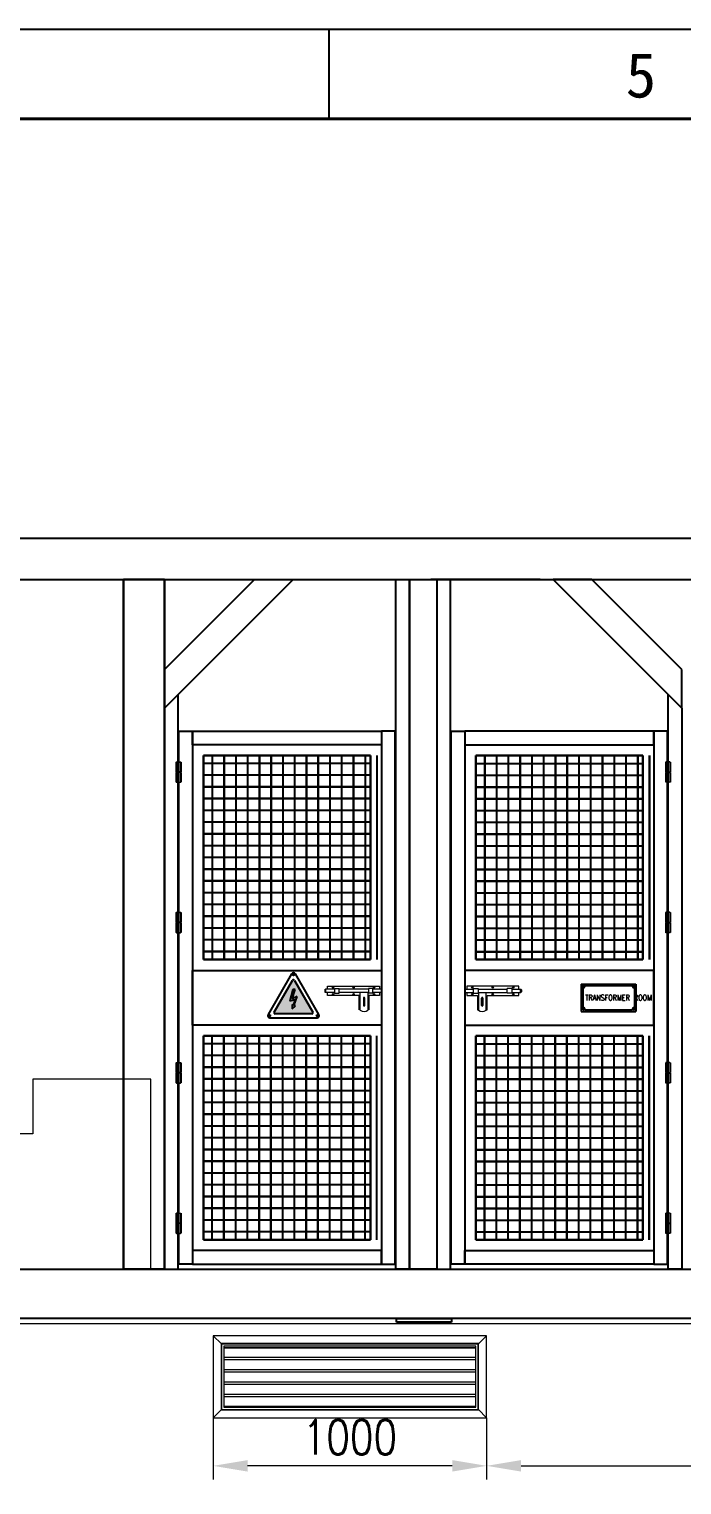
# Model space of a CAD drawing. Header units: millimetres. Extents: x 0 to 87554, y -20854 to 20404.
# Drawn here: x 68069 to 70456, y 14182 to 19505 of the extents above; entities that cross this region are included whole.
import ezdxf
from ezdxf.enums import TextEntityAlignment as Align

# ---------------------------------------------------------------- set-up
doc = ezdxf.new("R2010")
doc.units = ezdxf.units.MM
doc.linetypes.add('G', pattern=[2, 1.25, -0.25, 0.25, -0.25])
doc.layers.get('0').update_dxf_attribs({"lineweight": 15})
doc.layers.get('Defpoints').update_dxf_attribs({"lineweight": 15})
for name, color, linetype in [('01', 7, 'Continuous'), ('02___PRT_ALL_AXES', 7, 'Continuous'), ('03C', 3, 'Continuous'), ('05', 4, 'G'), ('08', 1, 'Continuous'), ('FORM', 7, 'Continuous')]:
    doc.layers.add(name, color=color, linetype=linetype)
doc.layers.add('AM_0', color=7, linetype='Continuous', lineweight=30)
doc.layers.add('THICK', color=7, linetype='Continuous', lineweight=0)
doc.styles.add('FSDBHZ', font='TXT.SHX', dxfattribs={"width": 0.707, "bigfont": 'HZFS.SHX'})
doc.styles.add('KEHUA', font='STFANGSO.TTF')
doc.styles.add('TH_GBDIM', font='romans.shx', dxfattribs={"width": 0.8, "bigfont": 'gbcbig.shx'})
doc.dimstyles.new('1TH_GBDIM', dxfattribs={"dimscale": 42, "dimtxt": 3, "dimasz": 3, "dimexe": 1.2, "dimexo": 0, "dimgap": 1, "dimtad": 1, "dimdec": 1, "dimlfac": -1.5, "dimdsep": 46, "dimtxsty": 'TH_GBDIM', "dimcen": 2.5, "dimclrd": 130, "dimclre": 130, "dimclrt": 3, "dimadec": 0, "dimazin": 2, "dimtfac": 0.714286, "dimtdec": 1, "dimtmove": 0, "dimatfit": 3, "dimfxl": 1, "dimtolj": 1, "dimtzin": 0, "dimlwd": -1, "dimlwe": -1, "dimarcsym": 0})

# ---------------------------------------------------------------- blocks, each defined once
blk = doc.blocks.new('KH01-M017S')
at = {"layer": 'FORM', "color": 4}
blk.add_line((140, 297), (140, 292), dxfattribs=at)
at = {"layer": 'FORM', "color": 6}
blk.add_lwpolyline([(0, 297), (420, 297), (420, 0), (0, 0)], close=True, dxfattribs=at)
at = {"layer": 'FORM', "color": 8, "lineweight": 40}
blk.add_lwpolyline([(5, 5), (415, 5), (415, 292), (5, 292)], close=True, dxfattribs=at)
at = {"layer": 'FORM', "color": 4, "style": 'KEHUA'}
blk.add_text('5', height=2.5, dxfattribs=at).set_placement((156.528, 293.192))
at = {"layer": 'FORM', "color": 8, "style": 'KEHUA'}
blk.add_attdef('公司名称', text='', height=2.5, dxfattribs=at).set_placement((284.941, 43.944), align=Align.MIDDLE_LEFT)
at = {"layer": 'FORM', "color": 4, "style": 'KEHUA'}
for tag, p in [('设计者', (369.071, 43.93)), ('工程名称', (299.91, 37.585)), ('审核者', (369.071, 37.93)), ('标准化', (369.071, 31.93)), ('批准者', (369.071, 25.93))]:
    blk.add_attdef(tag, text='', height=2.5, dxfattribs=at).set_placement(p, align=Align.MIDDLE_LEFT)
for tag, p in [('图纸名称', (299.91, 30.82)), ('产品型号', (299.91, 24.82)), ('版本', (299.91, 18.638)), ('页码', (299.91, 12.638))]:
    blk.add_attdef(tag, p, '', height=2.5, dxfattribs=at)
blk = doc.blocks.new('gfghgfhd')
at = {"color": 7, "lineweight": 0}
for p, q in [((313616.1, -63481.6), (313586.1, -63451.8)), ((314556.1, -63481.6), (314586.1, -63451.8)), ((313616.1, -63721.8), (313586.1, -63751.8)), ((314556.1, -63721.8), (314586.1, -63751.8))]:
    blk.add_line(p, q, dxfattribs=at)
for p, q in [((314547.1, -63495.2), (313625.1, -63495.2)), ((314547.1, -63495.6), (313625.1, -63495.6)), ((313625.1, -63531.2), (314547.1, -63531.2)), ((313625.1, -63540.2), (314547.1, -63540.2)), ((313625.1, -63540.6), (314547.1, -63540.6)), ((313625.1, -63576.2), (314547.1, -63576.2)), ((313625.1, -63585.2), (314547.1, -63585.2)), ((313625.1, -63585.6), (314547.1, -63585.6)), ((313625.1, -63621.2), (314547.1, -63621.2)), ((313625.1, -63630.2), (314547.1, -63630.2)), ((313625.1, -63630.6), (314547.1, -63630.6)), ((313625.1, -63666.2), (314547.1, -63666.2)), ((313625.1, -63675.2), (314547.1, -63675.2)), ((313625.1, -63675.6), (314547.1, -63675.6)), ((313625.1, -63711.2), (314547.1, -63711.2))]:
    blk.add_line(p, q)
for points in [[(313586.1, -63451.8), (314586.1, -63451.8), (314586.1, -63751.8), (313586.1, -63751.8)], [(313615.3, -63480.8), (314556.9, -63480.8), (314556.9, -63722.6), (313615.3, -63722.6)], [(313616.1, -63481.6), (314556.1, -63481.6), (314556.1, -63721.8), (313616.1, -63721.8)], [(313616.7, -63482.2), (314555.5, -63482.2), (314555.5, -63721.2), (313616.7, -63721.2)], [(313625.1, -63490.6), (314547.1, -63490.6), (314547.1, -63712.8), (313625.1, -63712.8)]]:
    blk.add_lwpolyline(points, close=True, dxfattribs=at)
blk = doc.blocks.new('*D226')
at = {"color": 130}
for p, q in [((69742.2, 14427.5), (69742.2, 14201.2)), ((72146.2, 14432.2), (72146.2, 14201.2)), ((69868.2, 14251.6), (72020.2, 14251.6))]:
    blk.add_line(p, q, dxfattribs=at)
at = {"color": 130, "lineweight": -3}
for points in [[(69868.2, 14272.6), (69868.2, 14230.6), (69742.2, 14251.6)], [(72020.2, 14272.6), (72020.2, 14230.6), (72146.2, 14251.6)]]:
    blk.add_solid(points, dxfattribs=at)
at = {"layer": 'Defpoints', "color": 0, "lineweight": -3}
for p in [(69742.2, 14427.5), (72146.2, 14432.2), (72146.2, 14251.6)]:
    blk.add_point(p, dxfattribs=at)
at = {"color": 3, "insert": (70944.2, 14356.6), "char_height": 126, "attachment_point": 5, "style": 'TH_GBDIM'}
blk.add_mtext('\\A1;2404', dxfattribs=at)
blk = doc.blocks.new('*D227')
at = {"color": 130}
for p, q in [((68742.2, 14427.5), (68742.2, 14201.2)), ((69742.2, 14427.5), (69742.2, 14201.2)), ((69616.2, 14251.6), (68868.2, 14251.6))]:
    blk.add_line(p, q, dxfattribs=at)
at = {"color": 130, "lineweight": -3}
for points in [[(68868.2, 14272.6), (68868.2, 14230.6), (68742.2, 14251.6)], [(69616.2, 14272.6), (69616.2, 14230.6), (69742.2, 14251.6)]]:
    blk.add_solid(points, dxfattribs=at)
at = {"layer": 'Defpoints', "color": 0, "lineweight": -3}
for p in [(68742.2, 14427.5), (69742.2, 14427.5), (68742.2, 14251.6)]:
    blk.add_point(p, dxfattribs=at)
at = {"color": 3, "insert": (69242.2, 14356.6), "char_height": 126, "attachment_point": 5, "style": 'TH_GBDIM'}
blk.add_mtext('\\A1;1000', dxfattribs=at)
blk = doc.blocks.new('gt55')
at = {"linetype": 'ByBlock'}
h = blk.add_hatch(color=87, dxfattribs=at)
h.dxf.hatch_style = 1
edge = h.paths.add_edge_path()
edge.add_arc((428.3, -727.2), 4, 30, 150)
edge.add_line((424.9, -725.2), (357.8, -841.4))
edge.add_arc((361.2, -843.4), 4, 150, 270)
edge.add_line((361.2, -847.4), (495.4, -847.4))
edge.add_arc((495.4, -843.4), 4, 270, 30)
edge.add_line((498.9, -841.4), (431.8, -725.2))
h.paths.add_polyline_path([(434.7, -758.5), (426, -758.5), (414.7, -800.6), (434.3, -794.8), (426.9, -817.1), (423.5, -813.4), (423.6, -829), (435.3, -818.2), (429.7, -818.1), (442, -784.6), (424.1, -792.7)], flags=16)
at = {"color": 87, "lineweight": -3}
for p, q in [((427.5, 740.5), (-43.2, 269.8)), ((-43.2, 411.2), (286, 740.5)), ((286, 740.5), (427.5, 740.5)), ((802.7, 740.5), (852.7, 740.5)), ((802.7, -1781.5), (802.7, 740.5)), ((852.7, 740.5), (952.7, 740.5)), ((852.7, -1781.5), (852.7, 740.5)), ((852.7, 740.5), (852.7, -1781.5)), ((1330.2, 740.5), (930.2, 740.5)), ((952.7, 740.5), (952.7, -1781.5)), ((1002.8, 740.5), (952.7, 740.5)), ((952.7, 740.5), (952.7, -1781.5)), ((1002.8, -1781.5), (1002.8, 740.5)), ((1519.5, 740.5), (1378, 740.5)), ((1378, 740.5), (1848.7, 269.8)), ((1430.3, 740.5), (1830.3, 740.5)), ((1848.7, 411.2), (1519.5, 740.5)), ((-43.2, 269.8), (-43.2, 411.2)), ((1848.7, 269.8), (1848.7, 411.2)), ((6.8, 319.8), (-43.2, 269.8)), ((6.8, -1781.5), (6.8, 319.8)), ((1798.8, 319.8), (1848.7, 269.8)), ((1798.8, -1781.5), (1798.8, 319.8)), ((-43.2, 269.8), (-43.2, -1781.5)), ((1848.7, 269.8), (1848.7, -1781.5)), ((9.2, 186.5), (59.2, 186.5)), ((9.2, -1763.5), (9.2, 186.5)), ((59.2, 186.5), (59.2, -1763.5)), ((59.2, 186.5), (750.2, 186.5)), ((59.2, 136.5), (59.2, 186.5)), ((800.2, 186.5), (750.2, 186.5)), ((750.2, 186.5), (750.2, -1763.5)), ((750.2, 186.5), (750.2, 136.5)), ((800.2, -1763.5), (800.2, 186.5)), ((1005.3, 186.5), (1055.3, 186.5)), ((1005.3, -1763.5), (1005.3, 186.5)), ((1055.3, 186.5), (1055.3, -1763.5)), ((1746.3, 186.5), (1055.3, 186.5)), ((1055.3, 186.5), (1055.3, 136.5)), ((1796.3, 186.5), (1746.3, 186.5)), ((1746.3, 186.5), (1746.3, -1763.5)), ((1746.3, 136.5), (1746.3, 186.5)), ((1796.3, -1763.5), (1796.3, 186.5)), ((750.2, 136.5), (59.2, 136.5)), ((1055.3, 136.5), (1746.3, 136.5)), ((59.2, -688.5), (750.2, -688.5)), ((59.2, -888.5), (59.2, -688.5)), ((750.2, -688.5), (750.2, -888.5)), ((1746.3, -688.5), (1055.3, -688.5)), ((1055.3, -688.5), (1055.3, -888.5)), ((1746.3, -888.5), (1746.3, -688.5)), ((750.2, -888.5), (59.2, -888.5)), ((1055.3, -888.5), (1746.3, -888.5)), ((750.2, -1713.5), (59.2, -1713.5)), ((59.2, -1713.5), (59.2, -1763.5)), ((750.2, -1763.5), (750.2, -1713.5)), ((1055.3, -1763.5), (1055.3, -1713.5)), ((1055.3, -1713.5), (1746.3, -1713.5)), ((1746.3, -1713.5), (1746.3, -1763.5)), ((-43.2, -1781.5), (6.8, -1781.5)), ((59.2, -1763.5), (9.2, -1763.5)), ((59.2, -1763.5), (750.2, -1763.5)), ((750.2, -1763.5), (800.2, -1763.5)), ((852.7, -1781.5), (802.7, -1781.5)), ((952.7, -1781.5), (852.7, -1781.5)), ((952.7, -1781.5), (1002.8, -1781.5)), ((1055.3, -1763.5), (1005.3, -1763.5)), ((1746.3, -1763.5), (1055.3, -1763.5)), ((1746.3, -1763.5), (1796.3, -1763.5)), ((1848.7, -1781.5), (1798.8, -1781.5)), ((805.7, -1961.5), (1005.7, -1961.5)), ((805.7, -1974.5), (805.7, -1961.5)), ((1005.7, -1961.5), (1005.7, -1974.5)), ((1005.7, -1974.5), (805.7, -1974.5))]:
    blk.add_line(p, q, dxfattribs=at)
at = {"color": 87, "linetype": 'Continuous'}
for p, q in [((1, 74), (0, 73)), ((0, 73), (16, 73)), ((0, 37.5), (0, 73)), ((1, 74), (15, 74)), ((15, 74), (16, 73)), ((1790.5, 74), (1789.5, 73)), ((1805.5, 73), (1789.5, 73)), ((1804.5, 74), (1790.5, 74)), ((1804.5, 74), (1805.5, 73)), ((1805.5, 37.5), (1805.5, 73)), ((16, 37.5), (0, 37.5)), ((0, 37.5), (1, 36.5)), ((1, 36.5), (0, 35.5)), ((16, 35.5), (0, 35.5)), ((0, 0), (0, 35.5)), ((0, 0), (16, 0)), ((1, -1), (0, 0)), ((1, 36.5), (15, 36.5)), ((16, 37.5), (15, 36.5)), ((15, 36.5), (16, 35.5)), ((15, -1), (16, 0)), ((1789.5, 37.5), (1790.5, 36.5)), ((1789.5, 37.5), (1805.5, 37.5)), ((1790.5, 36.5), (1789.5, 35.5)), ((1789.5, 35.5), (1805.5, 35.5)), ((1790.5, -1), (1789.5, 0)), ((1805.5, 0), (1789.5, 0)), ((1804.5, 36.5), (1790.5, 36.5)), ((1805.5, 37.5), (1804.5, 36.5)), ((1804.5, 36.5), (1805.5, 35.5)), ((1804.5, -1), (1805.5, 0)), ((1805.5, 0), (1805.5, 35.5)), ((1, -1), (15, -1)), ((1804.5, -1), (1790.5, -1)), ((1, -476), (0, -477)), ((0, -477), (16, -477)), ((0, -512.5), (0, -477)), ((1, -476), (15, -476)), ((15, -476), (16, -477)), ((1790.5, -476), (1789.5, -477)), ((1805.5, -477), (1789.5, -477)), ((1804.5, -476), (1790.5, -476)), ((1804.5, -476), (1805.5, -477)), ((1805.5, -512.5), (1805.5, -477)), ((16, -512.5), (0, -512.5)), ((0, -512.5), (1, -513.5)), ((1, -513.5), (0, -514.5)), ((16, -514.5), (0, -514.5)), ((0, -550), (0, -514.5)), ((1, -513.5), (15, -513.5)), ((16, -512.5), (15, -513.5)), ((15, -513.5), (16, -514.5)), ((1789.5, -512.5), (1790.5, -513.5)), ((1789.5, -512.5), (1805.5, -512.5)), ((1790.5, -513.5), (1789.5, -514.5)), ((1789.5, -514.5), (1805.5, -514.5)), ((1804.5, -513.5), (1790.5, -513.5)), ((1805.5, -512.5), (1804.5, -513.5)), ((1804.5, -513.5), (1805.5, -514.5)), ((1805.5, -550), (1805.5, -514.5)), ((0, -550), (16, -550)), ((1, -551), (0, -550)), ((1, -551), (15, -551)), ((15, -551), (16, -550)), ((1790.5, -551), (1789.5, -550)), ((1805.5, -550), (1789.5, -550)), ((1804.5, -551), (1790.5, -551)), ((1804.5, -551), (1805.5, -550)), ((543.2, -759.5), (545.2, -757.5)), ((543.2, -759.5), (543.2, -767.5)), ((543.2, -767.5), (545.2, -769.5)), ((578.2, -757.5), (545.2, -757.5)), ((578.2, -769.5), (545.2, -769.5)), ((553.2, -746), (743.2, -746)), ((553.2, -757.5), (553.2, -746)), ((553.2, -781), (553.2, -769.5)), ((669.2, -781), (553.2, -781)), ((578.2, -755.5), (595.2, -755.5)), ((578.2, -755.5), (578.2, -771.5)), ((578.2, -771.5), (595.2, -771.5)), ((595.2, -771.5), (595.2, -755.5)), ((702.2, -757.5), (595.2, -757.5)), ((672.7, -769.5), (595.2, -769.5)), ((669.2, -833), (669.2, -781)), ((700.7, -769.4), (672.7, -769.4)), ((672.7, -833.8), (672.7, -769.4)), ((684.2, -790), (684.2, -817)), ((685.7, -791), (687.7, -791)), ((685.7, -791), (685.7, -816)), ((687.7, -816), (687.7, -791)), ((689.2, -817), (689.2, -790)), ((700.7, -769.4), (700.7, -833.8)), ((702.2, -769.5), (700.7, -769.5)), ((719.2, -755.5), (702.2, -755.5)), ((702.2, -755.5), (702.2, -771.5)), ((719.2, -771.5), (702.2, -771.5)), ((743.2, -781), (704.2, -781)), ((704.2, -781), (704.2, -833)), ((719.2, -771.5), (719.2, -755.5)), ((750.2, -757.5), (719.2, -757.5)), ((750.2, -769.5), (719.2, -769.5)), ((743.2, -746), (743.2, -757.5)), ((743.2, -769.5), (743.2, -781)), ((1055.3, -757.5), (1086.3, -757.5)), ((1055.3, -769.5), (1086.3, -769.5)), ((1252.3, -746), (1062.3, -746)), ((1062.3, -746), (1062.3, -757.5)), ((1062.3, -769.5), (1062.3, -781)), ((1062.3, -781), (1101.3, -781)), ((1086.3, -755.5), (1103.3, -755.5)), ((1086.3, -771.5), (1086.3, -755.5)), ((1086.3, -771.5), (1103.3, -771.5)), ((1101.3, -781), (1101.3, -833)), ((1103.3, -755.5), (1103.3, -771.5)), ((1103.3, -757.5), (1210.3, -757.5)), ((1103.3, -769.5), (1104.8, -769.5)), ((1104.8, -769.4), (1132.8, -769.4)), ((1104.8, -769.4), (1104.8, -833.8)), ((1116.3, -817), (1116.3, -790)), ((1119.8, -791), (1117.8, -791)), ((1117.8, -816), (1117.8, -791)), ((1119.8, -791), (1119.8, -816)), ((1121.3, -790), (1121.3, -817)), ((1132.8, -833.8), (1132.8, -769.4)), ((1132.8, -769.5), (1210.3, -769.5)), ((1136.3, -781), (1252.3, -781)), ((1136.3, -833), (1136.3, -781)), ((1227.3, -755.5), (1210.3, -755.5)), ((1210.3, -771.5), (1210.3, -755.5)), ((1227.3, -771.5), (1210.3, -771.5)), ((1227.3, -755.5), (1227.3, -771.5)), ((1227.3, -757.5), (1260.3, -757.5)), ((1227.3, -769.5), (1260.3, -769.5)), ((1252.3, -757.5), (1252.3, -746)), ((1252.3, -781), (1252.3, -769.5)), ((1262.3, -759.5), (1260.3, -757.5)), ((1262.3, -767.5), (1260.3, -769.5)), ((1262.3, -759.5), (1262.3, -767.5)), ((672.7, -833), (669.2, -833)), ((687.7, -816), (685.7, -816)), ((704.2, -833), (700.7, -833)), ((1101.3, -833), (1104.8, -833)), ((1117.8, -816), (1119.8, -816)), ((1132.8, -833), (1136.3, -833)), ((1, -1026), (0, -1027)), ((0, -1027), (16, -1027)), ((0, -1062.5), (0, -1027)), ((16, -1062.5), (0, -1062.5)), ((0, -1062.5), (1, -1063.5)), ((1, -1063.5), (0, -1064.5)), ((16, -1064.5), (0, -1064.5)), ((0, -1100), (0, -1064.5)), ((1, -1026), (15, -1026)), ((1, -1063.5), (15, -1063.5)), ((15, -1026), (16, -1027)), ((16, -1062.5), (15, -1063.5)), ((15, -1063.5), (16, -1064.5)), ((1790.5, -1026), (1789.5, -1027)), ((1805.5, -1027), (1789.5, -1027)), ((1789.5, -1062.5), (1790.5, -1063.5)), ((1789.5, -1062.5), (1805.5, -1062.5)), ((1790.5, -1063.5), (1789.5, -1064.5)), ((1789.5, -1064.5), (1805.5, -1064.5)), ((1804.5, -1026), (1790.5, -1026)), ((1804.5, -1063.5), (1790.5, -1063.5)), ((1804.5, -1026), (1805.5, -1027)), ((1805.5, -1062.5), (1804.5, -1063.5)), ((1804.5, -1063.5), (1805.5, -1064.5)), ((1805.5, -1062.5), (1805.5, -1027)), ((1805.5, -1100), (1805.5, -1064.5)), ((0, -1100), (16, -1100)), ((1, -1101), (0, -1100)), ((1, -1101), (15, -1101)), ((15, -1101), (16, -1100)), ((1790.5, -1101), (1789.5, -1100)), ((1805.5, -1100), (1789.5, -1100)), ((1804.5, -1101), (1790.5, -1101)), ((1804.5, -1101), (1805.5, -1100)), ((1, -1576), (0, -1577)), ((0, -1577), (16, -1577)), ((0, -1612.5), (0, -1577)), ((1, -1576), (15, -1576)), ((15, -1576), (16, -1577)), ((1790.5, -1576), (1789.5, -1577)), ((1805.5, -1577), (1789.5, -1577)), ((1804.5, -1576), (1790.5, -1576)), ((1804.5, -1576), (1805.5, -1577)), ((1805.5, -1612.5), (1805.5, -1577)), ((16, -1612.5), (0, -1612.5)), ((0, -1612.5), (1, -1613.5)), ((1, -1613.5), (0, -1614.5)), ((16, -1614.5), (0, -1614.5)), ((0, -1650), (0, -1614.5)), ((0, -1650), (16, -1650)), ((1, -1651), (0, -1650)), ((1, -1613.5), (15, -1613.5)), ((16, -1612.5), (15, -1613.5)), ((15, -1613.5), (16, -1614.5)), ((15, -1651), (16, -1650)), ((1789.5, -1612.5), (1790.5, -1613.5)), ((1789.5, -1612.5), (1805.5, -1612.5)), ((1790.5, -1613.5), (1789.5, -1614.5)), ((1789.5, -1614.5), (1805.5, -1614.5)), ((1790.5, -1651), (1789.5, -1650)), ((1805.5, -1650), (1789.5, -1650)), ((1804.5, -1613.5), (1790.5, -1613.5)), ((1805.5, -1612.5), (1804.5, -1613.5)), ((1804.5, -1613.5), (1805.5, -1614.5)), ((1804.5, -1651), (1805.5, -1650)), ((1805.5, -1650), (1805.5, -1614.5)), ((1, -1651), (15, -1651)), ((1804.5, -1651), (1790.5, -1651))]:
    blk.add_line(p, q, dxfattribs=at)
at = {"color": 87}
for p, q in [((-93.2, -1086.5), (-524.8, -1086.5)), ((-524.8, -1086.5), (-524.8, -1286.5)), ((-93.2, -1781.5), (-93.2, -1086.5)), ((-524.8, -1286.5), (-874.8, -1286.5)), ((-874.8, -1781.5), (-93.2, -1781.5))]:
    blk.add_line(p, q, dxfattribs=at)
at = {"color": 87, "linetype": 'Continuous'}
for centre in [(573.2, -751), (573.2, -776), (648.2, -751), (648.2, -776), (723.2, -751), (723.2, -776), (1082.3, -751), (1082.3, -776), (1157.3, -751), (1157.3, -776), (1232.3, -751), (1232.3, -776)]:
    blk.add_circle(centre, 2.5, dxfattribs=at)
for centre, radius, start, end in [((686.7, -790), 2.5, 0, 180), ((1118.8, -790), 2.5, 0, 180), ((686.7, -819.5), 20, 225.573, 314.427), ((686.7, -817), 2.5, 180, 0), ((1118.8, -819.5), 20, 225.573, 314.427), ((1118.8, -817), 2.5, 180, 0)]:
    blk.add_arc(centre, radius, start, end, dxfattribs=at)
at = {"layer": '01', "color": 87}
for p, q in [((1480.9, -738.5), (1680.9, -738.5)), ((1480.9, -738.5), (1480.9, -838.5)), ((1493.7, -744.5), (1668.1, -744.5)), ((1680.9, -738.5), (1680.9, -838.5)), ((1486.9, -751.2), (1486.9, -825.7)), ((1674.9, -751.2), (1674.9, -825.7)), ((1480.9, -838.5), (1680.9, -838.5)), ((1493.8, -832.5), (1668.1, -832.5))]:
    blk.add_line(p, q, dxfattribs=at)
for centre in [(1488.4, -746), (1673.4, -746), (1488.4, -831), (1673.4, -831)]:
    blk.add_circle(centre, 1.65, dxfattribs=at)
for centre, start, end in [((1486.9, -744.5), 270, 0), ((1674.9, -744.5), 180, 270), ((1486.9, -832.5), 0, 90), ((1674.9, -832.5), 90, 180)]:
    blk.add_arc(centre, 7.5, start, end, dxfattribs=at)
at = {"layer": '02___PRT_ALL_AXES', "color": 87, "linetype": 'Continuous'}
for p, q in [((0, 73), (0, 37.5)), ((16, 73), (16, 37.5)), ((1789.5, 73), (1789.5, 37.5)), ((1805.5, 73), (1805.5, 37.5)), ((0, 35.5), (0, 0)), ((16, 35.5), (16, 0)), ((1789.5, 35.5), (1789.5, 0)), ((1805.5, 35.5), (1805.5, 0)), ((0, -477), (0, -512.5)), ((16, -477), (16, -512.5)), ((1789.5, -477), (1789.5, -512.5)), ((1805.5, -477), (1805.5, -512.5)), ((0, -514.5), (0, -550)), ((16, -514.5), (16, -550)), ((1789.5, -514.5), (1789.5, -550)), ((1805.5, -514.5), (1805.5, -550)), ((421.4, -701.2), (335.3, -850.4)), ((357.8, -841.4), (424.9, -725.2)), ((431.8, -725.2), (498.9, -841.4)), ((521.4, -850.4), (435.3, -701.2)), ((426, -758.5), (414.7, -800.6)), ((414.7, -800.6), (434.3, -794.8)), ((424.1, -792.7), (434.7, -758.5)), ((442, -784.6), (424.1, -792.7)), ((434.7, -758.5), (426, -758.5)), ((434.3, -794.8), (426.9, -817.1)), ((429.7, -818.1), (442, -784.6)), ((545.2, -769.5), (545.2, -757.5)), ((1260.3, -769.5), (1260.3, -757.5)), ((495.4, -847.4), (361.2, -847.4)), ((426.9, -817.1), (423.5, -813.4)), ((423.5, -813.4), (423.6, -829)), ((423.6, -829), (435.3, -818.2)), ((435.3, -818.2), (429.7, -818.1)), ((342.2, -862.4), (514.5, -862.4)), ((0, -1027), (0, -1062.5)), ((0, -1064.5), (0, -1100)), ((16, -1027), (16, -1062.5)), ((16, -1064.5), (16, -1100)), ((1789.5, -1027), (1789.5, -1062.5)), ((1789.5, -1064.5), (1789.5, -1100)), ((1805.5, -1027), (1805.5, -1062.5)), ((1805.5, -1064.5), (1805.5, -1100)), ((0, -1577), (0, -1612.5)), ((16, -1577), (16, -1612.5)), ((1789.5, -1577), (1789.5, -1612.5)), ((1805.5, -1577), (1805.5, -1612.5)), ((0, -1614.5), (0, -1650)), ((16, -1614.5), (16, -1650)), ((1789.5, -1614.5), (1789.5, -1650)), ((1805.5, -1614.5), (1805.5, -1650))]:
    blk.add_line(p, q, dxfattribs=at)
for centre in [(428.3, -704.2), (340.8, -854.4), (515.8, -854.4)]:
    blk.add_circle(centre, 3.1, dxfattribs=at)
for centre, radius, start, end in [((428.3, -705.2), 8, 30, 150), ((428.3, -727.2), 4, 30, 150), ((342.2, -854.4), 8, 150, 270), ((361.2, -843.4), 4, 150, 270), ((495.4, -843.4), 4, 270, 30), ((514.5, -854.4), 8, 270, 30)]:
    blk.add_arc(centre, radius, start, end, dxfattribs=at)
at = {"layer": '03C', "color": 87}
blk.add_line((1486.1, -748.8), (1485.2, -749.9), dxfattribs=at)
at = {"layer": '05', "color": 87}
for p, q in [((1488.4, -743), (1488.4, -749)), ((1673.4, -743), (1673.4, -749)), ((1492.1, -746), (1484.8, -746)), ((1677.1, -746), (1669.8, -746)), ((1492.1, -831), (1484.8, -831)), ((1488.4, -828), (1488.4, -834)), ((1677.1, -831), (1669.8, -831)), ((1673.4, -828), (1673.4, -834))]:
    blk.add_line(p, q, dxfattribs=at)
at = {"layer": 'AM_0', "color": 87}
for p, q in [((-193.2, 740.5), (-43.2, 740.5)), ((-193.2, -1781.5), (-193.2, 740.5)), ((-43.2, 740.5), (-43.2, -1781.5)), ((99.2, 96.5), (710.2, 96.5)), ((99.2, -648.5), (99.2, 96.5)), ((710.2, 96.5), (710.2, -648.5)), ((1706.3, 96.5), (1095.3, 96.5)), ((1095.3, 96.5), (1095.3, -648.5)), ((1706.3, -648.5), (1706.3, 96.5)), ((710.2, -648.5), (99.2, -648.5)), ((1095.3, -648.5), (1706.3, -648.5)), ((710.2, -928.5), (99.2, -928.5)), ((99.2, -928.5), (99.2, -1673.5)), ((710.2, -1673.5), (710.2, -928.5)), ((1095.3, -1673.5), (1095.3, -928.5)), ((1095.3, -928.5), (1706.3, -928.5)), ((1706.3, -928.5), (1706.3, -1673.5)), ((99.2, -1673.5), (710.2, -1673.5)), ((1706.3, -1673.5), (1095.3, -1673.5)), ((-43.2, -1781.5), (-193.2, -1781.5))]:
    blk.add_line(p, q, dxfattribs=at)
at = {"layer": 'THICK', "color": 87, "lineweight": -3}
for p, q in [((3485.7, 890.5), (-2216.3, 890.5)), ((-2240.3, 740.5), (3446.7, 740.5)), ((-2240.3, -1781.5), (3446.7, -1781.5)), ((3485.7, -1961.5), (-2216.3, -1961.5))]:
    blk.add_line(p, q, dxfattribs=at)
at = {"layer": 'THICK', "color": 87}
for p, q in [((710.2, 69.5), (99.2, 69.5)), ((710.2, 66.5), (99.2, 66.5)), ((129.8, 96.5), (129.8, -648.5)), ((132.8, 96.5), (132.8, -648.5)), ((172.8, 96.5), (172.8, -648.5)), ((175.8, 96.5), (175.8, -648.5)), ((215.8, 96.5), (215.8, -648.5)), ((218.8, 96.5), (218.8, -648.5)), ((258.8, 96.5), (258.8, -648.5)), ((261.8, 96.5), (261.8, -648.5)), ((301.8, 96.5), (301.8, -648.5)), ((304.8, 96.5), (304.8, -648.5)), ((344.8, 96.5), (344.8, -648.5)), ((347.8, 96.5), (347.8, -648.5)), ((387.8, 96.5), (387.8, -648.5)), ((390.8, 96.5), (390.8, -648.5)), ((430.8, 96.5), (430.8, -648.5)), ((433.8, 96.5), (433.8, -648.5)), ((473.8, 96.5), (473.8, -648.5)), ((476.8, 96.5), (476.8, -648.5)), ((516.8, 96.5), (516.8, -648.5)), ((519.8, 96.5), (519.8, -648.5)), ((559.8, 96.5), (559.8, -648.5)), ((562.8, 96.5), (562.8, -648.5)), ((602.8, 96.5), (602.8, -648.5)), ((605.8, 96.5), (605.8, -648.5)), ((645.8, 96.5), (645.8, -648.5)), ((648.8, 96.5), (648.8, -648.5)), ((688.8, 96.5), (688.8, -648.5)), ((691.8, 96.5), (691.8, -648.5)), ((731.8, 96.5), (731.8, -648.5)), ((734.8, 96.5), (734.8, -648.5)), ((1095.3, 69.5), (1706.3, 69.5)), ((1095.3, 66.5), (1706.3, 66.5)), ((1126.3, 96.5), (1126.3, -648.5)), ((1129.3, 96.5), (1129.3, -648.5)), ((1169.3, 96.5), (1169.3, -648.5)), ((1172.3, 96.5), (1172.3, -648.5)), ((1212.3, 96.5), (1212.3, -648.5)), ((1215.3, 96.5), (1215.3, -648.5)), ((1255.3, 96.5), (1255.3, -648.5)), ((1258.3, 96.5), (1258.3, -648.5)), ((1298.3, 96.5), (1298.3, -648.5)), ((1301.3, 96.5), (1301.3, -648.5)), ((1341.3, 96.5), (1341.3, -648.5)), ((1344.3, 96.5), (1344.3, -648.5)), ((1384.3, 96.5), (1384.3, -648.5)), ((1387.3, 96.5), (1387.3, -648.5)), ((1427.3, 96.5), (1427.3, -648.5)), ((1430.3, 96.5), (1430.3, -648.5)), ((1470.3, 96.5), (1470.3, -648.5)), ((1473.3, 96.5), (1473.3, -648.5)), ((1513.3, 96.5), (1513.3, -648.5)), ((1516.3, 96.5), (1516.3, -648.5)), ((1556.3, 96.5), (1556.3, -648.5)), ((1559.3, 96.5), (1559.3, -648.5)), ((1599.3, 96.5), (1599.3, -648.5)), ((1602.3, 96.5), (1602.3, -648.5)), ((1642.3, 96.5), (1642.3, -648.5)), ((1645.3, 96.5), (1645.3, -648.5)), ((1685.3, 96.5), (1685.3, -648.5)), ((1688.3, 96.5), (1688.3, -648.5)), ((1728.3, 96.5), (1728.3, -648.5)), ((1731.3, 96.5), (1731.3, -648.5)), ((710.2, 26.5), (99.2, 26.5)), ((710.2, 23.5), (99.2, 23.5)), ((1095.3, 26.5), (1706.3, 26.5)), ((1095.3, 23.5), (1706.3, 23.5)), ((710.2, -16.5), (99.2, -16.5)), ((710.2, -19.5), (99.2, -19.5)), ((1095.3, -16.5), (1706.3, -16.5)), ((1095.3, -19.5), (1706.3, -19.5)), ((710.2, -59.5), (99.2, -59.5)), ((710.2, -62.5), (99.2, -62.5)), ((710.2, -102.5), (99.2, -102.5)), ((710.2, -105.5), (99.2, -105.5)), ((1095.3, -59.5), (1706.3, -59.5)), ((1095.3, -62.5), (1706.3, -62.5)), ((1095.3, -102.5), (1706.3, -102.5)), ((1095.3, -105.5), (1706.3, -105.5)), ((710.2, -145.5), (99.2, -145.5)), ((710.2, -148.5), (99.2, -148.5)), ((1095.3, -145.5), (1706.3, -145.5)), ((1095.3, -148.5), (1706.3, -148.5)), ((710.2, -188.5), (99.2, -188.5)), ((710.2, -191.5), (99.2, -191.5)), ((1095.3, -188.5), (1706.3, -188.5)), ((1095.3, -191.5), (1706.3, -191.5)), ((710.2, -231.5), (99.2, -231.5)), ((710.2, -234.5), (99.2, -234.5)), ((1095.3, -231.5), (1706.3, -231.5)), ((1095.3, -234.5), (1706.3, -234.5)), ((710.2, -274.5), (99.2, -274.5)), ((710.2, -277.5), (99.2, -277.5)), ((710.2, -317.5), (99.2, -317.5)), ((1095.3, -274.5), (1706.3, -274.5)), ((1095.3, -277.5), (1706.3, -277.5)), ((1095.3, -317.5), (1706.3, -317.5)), ((710.2, -320.5), (99.2, -320.5)), ((710.2, -360.5), (99.2, -360.5)), ((710.2, -363.5), (99.2, -363.5)), ((1095.3, -320.5), (1706.3, -320.5)), ((1095.3, -360.5), (1706.3, -360.5)), ((1095.3, -363.5), (1706.3, -363.5)), ((710.2, -403.5), (99.2, -403.5)), ((710.2, -406.5), (99.2, -406.5)), ((1095.3, -403.5), (1706.3, -403.5)), ((1095.3, -406.5), (1706.3, -406.5)), ((710.2, -446.5), (99.2, -446.5)), ((710.2, -449.5), (99.2, -449.5)), ((1095.3, -446.5), (1706.3, -446.5)), ((1095.3, -449.5), (1706.3, -449.5)), ((710.2, -489.5), (99.2, -489.5)), ((710.2, -492.5), (99.2, -492.5)), ((1095.3, -489.5), (1706.3, -489.5)), ((1095.3, -492.5), (1706.3, -492.5)), ((710.2, -532.5), (99.2, -532.5)), ((710.2, -535.5), (99.2, -535.5)), ((710.2, -575.5), (99.2, -575.5)), ((710.2, -578.5), (99.2, -578.5)), ((1095.3, -532.5), (1706.3, -532.5)), ((1095.3, -535.5), (1706.3, -535.5)), ((1095.3, -575.5), (1706.3, -575.5)), ((1095.3, -578.5), (1706.3, -578.5)), ((710.2, -618.5), (99.2, -618.5)), ((710.2, -621.5), (99.2, -621.5)), ((1095.3, -618.5), (1706.3, -618.5)), ((1095.3, -621.5), (1706.3, -621.5)), ((710.2, -955.5), (99.2, -955.5)), ((129.8, -1673.5), (129.8, -928.5)), ((132.8, -1673.5), (132.8, -928.5)), ((172.8, -1673.5), (172.8, -928.5)), ((175.8, -1673.5), (175.8, -928.5)), ((215.8, -1673.5), (215.8, -928.5)), ((218.8, -1673.5), (218.8, -928.5)), ((258.8, -1673.5), (258.8, -928.5)), ((261.8, -1673.5), (261.8, -928.5)), ((301.8, -1673.5), (301.8, -928.5)), ((304.8, -1673.5), (304.8, -928.5)), ((344.8, -1673.5), (344.8, -928.5)), ((347.8, -1673.5), (347.8, -928.5)), ((387.8, -1673.5), (387.8, -928.5)), ((390.8, -1673.5), (390.8, -928.5)), ((430.8, -1673.5), (430.8, -928.5)), ((433.8, -1673.5), (433.8, -928.5)), ((473.8, -1673.5), (473.8, -928.5)), ((476.8, -1673.5), (476.8, -928.5)), ((516.8, -1673.5), (516.8, -928.5)), ((519.8, -1673.5), (519.8, -928.5)), ((559.8, -1673.5), (559.8, -928.5)), ((562.8, -1673.5), (562.8, -928.5)), ((602.8, -1673.5), (602.8, -928.5)), ((605.8, -1673.5), (605.8, -928.5)), ((645.8, -1673.5), (645.8, -928.5)), ((648.8, -1673.5), (648.8, -928.5)), ((688.8, -1673.5), (688.8, -928.5)), ((691.8, -1673.5), (691.8, -928.5)), ((731.8, -1673.5), (731.8, -928.5)), ((734.8, -1673.5), (734.8, -928.5)), ((1095.3, -955.5), (1706.3, -955.5)), ((1126.3, -1673.5), (1126.3, -928.5)), ((1129.3, -1673.5), (1129.3, -928.5)), ((1169.3, -1673.5), (1169.3, -928.5)), ((1172.3, -1673.5), (1172.3, -928.5)), ((1212.3, -1673.5), (1212.3, -928.5)), ((1215.3, -1673.5), (1215.3, -928.5)), ((1255.3, -1673.5), (1255.3, -928.5)), ((1258.3, -1673.5), (1258.3, -928.5)), ((1298.3, -1673.5), (1298.3, -928.5)), ((1301.3, -1673.5), (1301.3, -928.5)), ((1341.3, -1673.5), (1341.3, -928.5)), ((1344.3, -1673.5), (1344.3, -928.5)), ((1384.3, -1673.5), (1384.3, -928.5)), ((1387.3, -1673.5), (1387.3, -928.5)), ((1427.3, -1673.5), (1427.3, -928.5)), ((1430.3, -1673.5), (1430.3, -928.5)), ((1470.3, -1673.5), (1470.3, -928.5)), ((1473.3, -1673.5), (1473.3, -928.5)), ((1513.3, -1673.5), (1513.3, -928.5)), ((1516.3, -1673.5), (1516.3, -928.5)), ((1556.3, -1673.5), (1556.3, -928.5)), ((1559.3, -1673.5), (1559.3, -928.5)), ((1599.3, -1673.5), (1599.3, -928.5)), ((1602.3, -1673.5), (1602.3, -928.5)), ((1642.3, -1673.5), (1642.3, -928.5)), ((1645.3, -1673.5), (1645.3, -928.5)), ((1685.3, -1673.5), (1685.3, -928.5)), ((1688.3, -1673.5), (1688.3, -928.5)), ((1728.3, -1673.5), (1728.3, -928.5)), ((1731.3, -1673.5), (1731.3, -928.5)), ((710.2, -958.5), (99.2, -958.5)), ((710.2, -998.5), (99.2, -998.5)), ((710.2, -1001.5), (99.2, -1001.5)), ((1095.3, -958.5), (1706.3, -958.5)), ((1095.3, -998.5), (1706.3, -998.5)), ((1095.3, -1001.5), (1706.3, -1001.5)), ((710.2, -1041.5), (99.2, -1041.5)), ((710.2, -1044.5), (99.2, -1044.5)), ((1095.3, -1041.5), (1706.3, -1041.5)), ((1095.3, -1044.5), (1706.3, -1044.5)), ((710.2, -1084.5), (99.2, -1084.5)), ((710.2, -1087.5), (99.2, -1087.5)), ((1095.3, -1084.5), (1706.3, -1084.5)), ((1095.3, -1087.5), (1706.3, -1087.5)), ((710.2, -1127.5), (99.2, -1127.5)), ((710.2, -1130.5), (99.2, -1130.5)), ((710.2, -1170.5), (99.2, -1170.5)), ((1095.3, -1127.5), (1706.3, -1127.5)), ((1095.3, -1130.5), (1706.3, -1130.5)), ((1095.3, -1170.5), (1706.3, -1170.5)), ((710.2, -1173.5), (99.2, -1173.5)), ((710.2, -1213.5), (99.2, -1213.5)), ((710.2, -1216.5), (99.2, -1216.5)), ((1095.3, -1173.5), (1706.3, -1173.5)), ((1095.3, -1213.5), (1706.3, -1213.5)), ((1095.3, -1216.5), (1706.3, -1216.5)), ((710.2, -1256.5), (99.2, -1256.5)), ((710.2, -1259.5), (99.2, -1259.5)), ((1095.3, -1256.5), (1706.3, -1256.5)), ((1095.3, -1259.5), (1706.3, -1259.5)), ((710.2, -1299.5), (99.2, -1299.5)), ((710.2, -1302.5), (99.2, -1302.5)), ((1095.3, -1299.5), (1706.3, -1299.5)), ((1095.3, -1302.5), (1706.3, -1302.5)), ((710.2, -1342.5), (99.2, -1342.5)), ((710.2, -1345.5), (99.2, -1345.5)), ((1095.3, -1342.5), (1706.3, -1342.5)), ((1095.3, -1345.5), (1706.3, -1345.5)), ((710.2, -1385.5), (99.2, -1385.5)), ((710.2, -1388.5), (99.2, -1388.5)), ((710.2, -1428.5), (99.2, -1428.5)), ((710.2, -1431.5), (99.2, -1431.5)), ((1095.3, -1385.5), (1706.3, -1385.5)), ((1095.3, -1388.5), (1706.3, -1388.5)), ((1095.3, -1428.5), (1706.3, -1428.5)), ((1095.3, -1431.5), (1706.3, -1431.5)), ((710.2, -1471.5), (99.2, -1471.5)), ((710.2, -1474.5), (99.2, -1474.5)), ((1095.3, -1471.5), (1706.3, -1471.5)), ((1095.3, -1474.5), (1706.3, -1474.5)), ((710.2, -1514.5), (99.2, -1514.5)), ((710.2, -1517.5), (99.2, -1517.5)), ((1095.3, -1514.5), (1706.3, -1514.5)), ((1095.3, -1517.5), (1706.3, -1517.5)), ((710.2, -1557.5), (99.2, -1557.5)), ((710.2, -1560.5), (99.2, -1560.5)), ((1095.3, -1557.5), (1706.3, -1557.5)), ((1095.3, -1560.5), (1706.3, -1560.5)), ((710.2, -1600.5), (99.2, -1600.5)), ((710.2, -1603.5), (99.2, -1603.5)), ((710.2, -1643.5), (99.2, -1643.5)), ((710.2, -1646.5), (99.2, -1646.5)), ((1095.3, -1600.5), (1706.3, -1600.5)), ((1095.3, -1603.5), (1706.3, -1603.5)), ((1095.3, -1643.5), (1706.3, -1643.5)), ((1095.3, -1646.5), (1706.3, -1646.5))]:
    blk.add_line(p, q, dxfattribs=at)
at = {"layer": '08', "color": 87, "lineweight": -3, "style": 'FSDBHZ', "width": 0.7}
blk.add_text('TRANSFORMER ROOM', height=21, dxfattribs=at).set_placement((1495.1, -798.9))

msp = doc.modelspace()

# ---------------------------------------------------------------- linework, layer by layer
msp.add_line((66338.212, 14772.476), (72146.212, 14772.476))

# ---------------------------------------------------------------- block references
at = {"xscale": 65.67391285754275, "yscale": 65.67391285754275, "zscale": 65.67391285754275}
msp.add_blockref('KH01-M017S', (59970.924, 0), dxfattribs=at)
at = {"lineweight": -3}
msp.add_blockref('gt55', (68607.462, 16751.976), dxfattribs=at)
at = {"xscale": -1}
msp.add_blockref('gfghgfhd', (383328.359, 78179.238), dxfattribs=at)

# ---------------------------------------------------------------- dimensions: what is measured, and where the dimension line sits
dim = msp.add_linear_dim(base=(68742.211, 14251.612), p1=(69742.213, 14427.476), p2=(68742.211, 14427.476), dimstyle='1TH_GBDIM')
dim.commit()
dim.dimension.update_dxf_attribs({"geometry": '*D227', "text_midpoint": (69242.212, 14356.612)})
dim = msp.add_linear_dim(base=(72146.212, 14251.612), p1=(69742.213, 14427.476), p2=(72146.212, 14432.185), angle=180, dimstyle='1TH_GBDIM')
dim.commit()
dim.dimension.update_dxf_attribs({"geometry": '*D226', "text_midpoint": (70944.212, 14356.612)})

doc.saveas('drawing.dxf')
